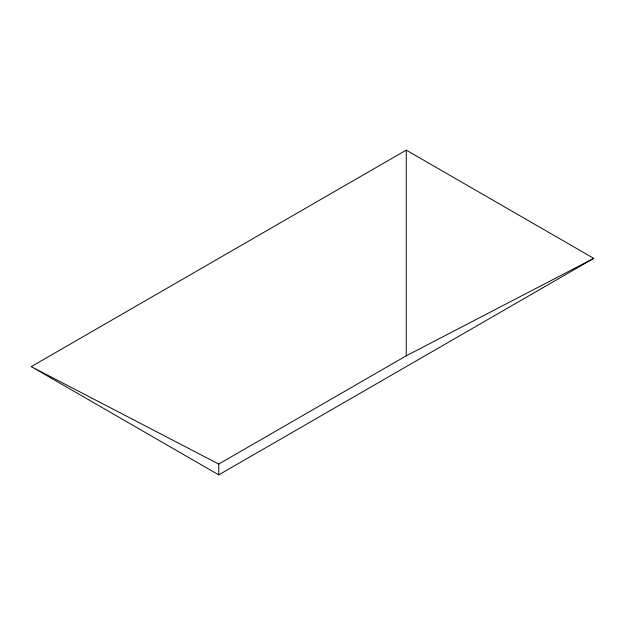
<?xml version="1.0" encoding="UTF-8"?>
<svg xmlns="http://www.w3.org/2000/svg" width="625" height="625" viewBox="0 0 625 625"><rect width="100%" height="100%" fill="white"/><g stroke="black" fill="none" stroke-linecap="round" stroke-linejoin="round"><path stroke-width="0.94" d="M31.25 366.625L406.25 150.125L593.75 258.375L218.75 474.875L31.25 366.625L218.75 464.055L406.25 355.805L593.75 258.375M406.25 150.125L406.25 355.805M218.75 464.055L218.75 474.875"/></g></svg>
